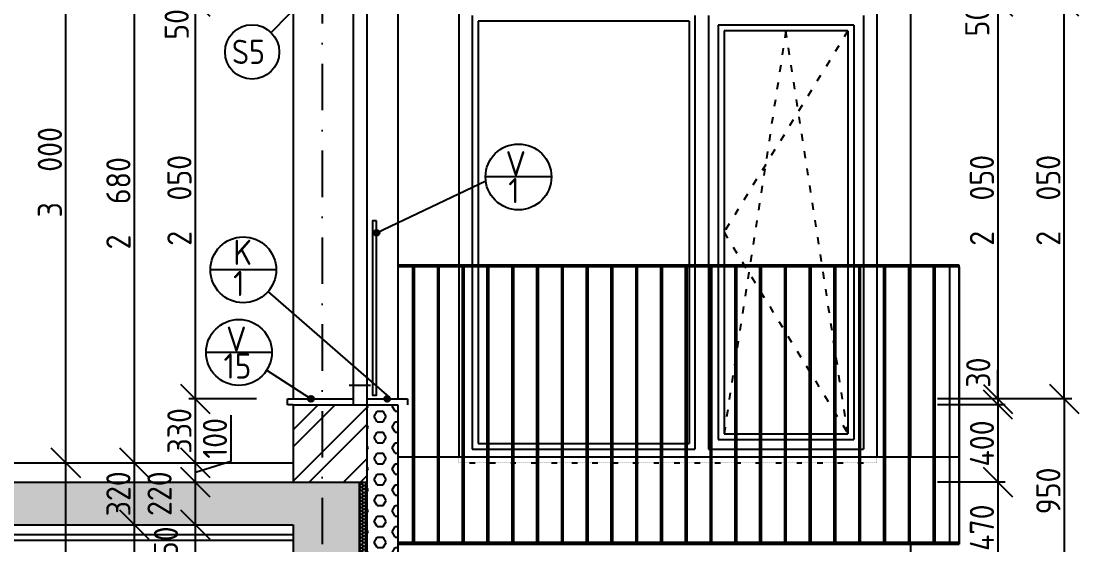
# Model space of a CAD drawing. Extents: x 3792242 to 5145247, y -1546315 to -1031918.
# Drawn here: x 3901260 to 3906723, y -1499184 to -1496480 of the extents above; entities that cross this region are included whole.
import ezdxf

# ---------------------------------------------------------------- set-up
doc = ezdxf.new("R2010")
doc.units = 0
doc.header["$MEASUREMENT"] = 0
for name, pattern in [('ACAD_ISO03W100', [30, 12, -18]), ('ACAD_ISO07W100', [3.5, 0.5, -3]), ('BODKOCIARKOVANA_3', [5.6, 3, -1.3, 0, -1.3])]:
    doc.linetypes.add(name, pattern=pattern)
doc.layers.get('0').update_dxf_attribs({"linetype": 'CONTINUOUS'})
doc.layers.get('Defpoints').update_dxf_attribs({"color": 61, "linetype": 'CONTINUOUS'})
for name, color, linetype in [('KÓTY', 4, 'CONTINUOUS'), ('MÚRY', 1, 'CONTINUOUS'), ('OKNÁ', 143, 'CONTINUOUS'), ('osi', 253, 'CONTINUOUS'), ('POZEMOK', 7, 'CONTINUOUS'), ('TENKÁ', 7, 'CONTINUOUS'), ('ŠRAFY', 82, 'CONTINUOUS'), ('šrafy-múry', 8, 'CONTINUOUS')]:
    doc.layers.add(name, color=color, linetype=linetype)
doc.styles.add('STYLE1', font='isocp.shx')
doc.dimstyles.new('STANDARD-50', dxfattribs={"dimtxt": 125, "dimasz": 150, "dimexe": 10, "dimexo": 200, "dimgap": 20, "dimtad": 1, "dimdsep": 46, "dimlunit": 6, "dimtxsty": 'STYLE1', "dimblk1": 'OBLIQUE', "dimblk2": 'OBLIQUE', "dimsah": 1, "dimcen": 2.5, "dimse1": 1, "dimse2": 1, "dimadec": 0, "dimazin": 0, "dimtfac": 1, "dimtmove": 1, "dimatfit": 3, "dimldrblk": 'OBLIQUE', "dimfxl": 1, "dimtolj": 1, "dimtzin": 0, "dimarcsym": 0})

# ---------------------------------------------------------------- blocks, each defined once
blk = doc.blocks.new('_OBLIQUE')
at = {"color": 0, "linetype": 'ByBlock'}
blk.add_line((-0.5, -0.5), (0.5, 0.5), dxfattribs=at)
blk = doc.blocks.new('*D31813')
at = {"layer": 'Defpoints', "color": 0}
for p in [(3902160, -1499080.3), (3902665, -1499080.3), (3902665, -1499330.3)]:
    blk.add_point(p, dxfattribs=at)
at = {"layer": 'KÓTY', "color": 0, "lineweight": -2, "ltscale": 0.25}
blk.add_line((3902160, -1499330.3), (3902160, -1499080.3), dxfattribs=at)
at = {"layer": 'KÓTY', "color": 0, "linetype": 'ByBlock', "lineweight": -2, "xscale": 150, "yscale": 150, "zscale": 150}
for p, rotation in [((3902160, -1499080.3), 90), ((3902160, -1499330.3), 270)]:
    blk.add_blockref('_OBLIQUE', p, dxfattribs=dict(at, rotation=rotation))
at = {"layer": 'KÓTY', "color": 0, "insert": (3902008, -1499206.5), "char_height": 125, "attachment_point": 5, "rotation": 90, "style": 'STYLE1'}
blk.add_mtext('\\A1;250', dxfattribs=at)
blk = doc.blocks.new('*D31814')
at = {"layer": 'Defpoints', "color": 0}
for p in [(3902160, -1498860.3), (3902665, -1498860.3), (3902665, -1499080.3)]:
    blk.add_point(p, dxfattribs=at)
at = {"layer": 'KÓTY', "color": 0, "lineweight": -2, "ltscale": 0.25}
blk.add_line((3902160, -1499080.3), (3902160, -1498860.3), dxfattribs=at)
at = {"layer": 'KÓTY', "color": 0, "linetype": 'ByBlock', "lineweight": -2, "xscale": 150, "yscale": 150, "zscale": 150}
for p, rotation in [((3902160, -1498860.3), 90), ((3902160, -1499080.3), 270)]:
    blk.add_blockref('_OBLIQUE', p, dxfattribs=dict(at, rotation=rotation))
at = {"layer": 'KÓTY', "color": 0, "insert": (3901975, -1498919.5), "char_height": 125, "attachment_point": 5, "rotation": 90, "style": 'STYLE1'}
blk.add_mtext('\\A1;220', dxfattribs=at)
blk = doc.blocks.new('*D31815')
at = {"layer": 'Defpoints', "color": 0}
for p in [(3902160, -1498760.3), (3902665, -1498760.3), (3902665, -1498860.3)]:
    blk.add_point(p, dxfattribs=at)
at = {"layer": 'KÓTY', "color": 0, "lineweight": -2, "ltscale": 0.25}
for p, q in [((3902343.5, -1498513.9), (3902343.5, -1498754)), ((3902343.5, -1498754), (3902160, -1498810.3)), ((3902160, -1498860.3), (3902160, -1498760.3))]:
    blk.add_line(p, q, dxfattribs=at)
at = {"layer": 'KÓTY', "color": 0, "linetype": 'ByBlock', "lineweight": -2, "xscale": 150, "yscale": 150, "zscale": 150}
for p, rotation in [((3902160, -1498760.3), 90), ((3902160, -1498860.3), 270)]:
    blk.add_blockref('_OBLIQUE', p, dxfattribs=dict(at, rotation=rotation))
at = {"layer": 'KÓTY', "color": 0, "insert": (3902261, -1498634), "char_height": 125, "attachment_point": 5, "rotation": 90, "style": 'STYLE1'}
blk.add_mtext('\\A1;100', dxfattribs=at)
blk = doc.blocks.new('*D31816')
at = {"layer": 'Defpoints', "color": 0}
for p in [(3902160, -1498430.3), (3902665, -1498430.3), (3902665, -1498760.3)]:
    blk.add_point(p, dxfattribs=at)
at = {"layer": 'KÓTY', "color": 0, "lineweight": -2, "ltscale": 0.25}
blk.add_line((3902160, -1498760.3), (3902160, -1498430.3), dxfattribs=at)
at = {"layer": 'KÓTY', "color": 0, "linetype": 'ByBlock', "lineweight": -2, "xscale": 150, "yscale": 150, "zscale": 150}
for p, rotation in [((3902160, -1498430.3), 90), ((3902160, -1498760.3), 270)]:
    blk.add_blockref('_OBLIQUE', p, dxfattribs=dict(at, rotation=rotation))
at = {"layer": 'KÓTY', "color": 0, "insert": (3902077.5, -1498595.3), "char_height": 125, "attachment_point": 5, "rotation": 90, "style": 'STYLE1'}
blk.add_mtext('\\A1;330', dxfattribs=at)
blk = doc.blocks.new('*D31817')
at = {"layer": 'Defpoints', "color": 0}
for p in [(3902160, -1496380.3), (3902665, -1496380.3), (3902665, -1498430.3)]:
    blk.add_point(p, dxfattribs=at)
at = {"layer": 'KÓTY', "color": 0, "lineweight": -2, "ltscale": 0.25}
blk.add_line((3902160, -1498430.3), (3902160, -1496380.3), dxfattribs=at)
at = {"layer": 'KÓTY', "color": 0, "linetype": 'ByBlock', "lineweight": -2, "xscale": 150, "yscale": 150, "zscale": 150}
for p, rotation in [((3902160, -1496380.3), 90), ((3902160, -1498430.3), 270)]:
    blk.add_blockref('_OBLIQUE', p, dxfattribs=dict(at, rotation=rotation))
at = {"layer": 'KÓTY', "color": 0, "insert": (3902077.5, -1497405.3), "char_height": 125, "attachment_point": 5, "rotation": 90, "style": 'STYLE1'}
blk.add_mtext('\\A1;2ﾠ050', dxfattribs=at)
blk = doc.blocks.new('*D31818')
at = {"layer": 'Defpoints', "color": 0}
for p in [(3902160, -1496330.3), (3902665, -1496330.3), (3902665, -1496380.3)]:
    blk.add_point(p, dxfattribs=at)
at = {"layer": 'KÓTY', "color": 0, "lineweight": -2, "ltscale": 0.25}
blk.add_line((3902160, -1496380.3), (3902160, -1496330.3), dxfattribs=at)
at = {"layer": 'KÓTY', "color": 0, "linetype": 'ByBlock', "lineweight": -2, "xscale": 150, "yscale": 150, "zscale": 150}
for p, rotation in [((3902160, -1496330.3), 90), ((3902160, -1496380.3), 270)]:
    blk.add_blockref('_OBLIQUE', p, dxfattribs=dict(at, rotation=rotation))
at = {"layer": 'KÓTY', "color": 0, "insert": (3902063.5, -1496497), "char_height": 125, "attachment_point": 5, "rotation": 90, "style": 'STYLE1'}
blk.add_mtext('\\A1;50', dxfattribs=at)
blk = doc.blocks.new('*D31835')
at = {"layer": 'Defpoints', "color": 0}
for p in [(3901491, -1498760.3), (3901491, -1498760.3), (3901491, -1501760.3)]:
    blk.add_point(p, dxfattribs=at)
at = {"layer": 'KÓTY', "color": 0, "lineweight": -2, "ltscale": 0.25}
blk.add_line((3901491, -1501760.3), (3901491, -1498760.3), dxfattribs=at)
at = {"layer": 'KÓTY', "color": 0, "linetype": 'ByBlock', "lineweight": -2, "xscale": 150, "yscale": 150, "zscale": 150}
for p, rotation in [((3901491, -1498760.3), 90), ((3901491, -1501760.3), 270)]:
    blk.add_blockref('_OBLIQUE', p, dxfattribs=dict(at, rotation=rotation))
at = {"layer": 'KÓTY', "color": 0, "insert": (3901408.5, -1500260.3), "char_height": 125, "attachment_point": 5, "rotation": 90, "style": 'STYLE1'}
blk.add_mtext('\\A1;3ﾠ000', dxfattribs=at)
blk = doc.blocks.new('*D31836')
at = {"layer": 'Defpoints', "color": 0}
for p in [(3901491, -1495760.3), (3901491, -1495760.3), (3901491, -1498760.3)]:
    blk.add_point(p, dxfattribs=at)
at = {"layer": 'KÓTY', "color": 0, "lineweight": -2, "ltscale": 0.25}
blk.add_line((3901491, -1498760.3), (3901491, -1495760.3), dxfattribs=at)
at = {"layer": 'KÓTY', "color": 0, "linetype": 'ByBlock', "lineweight": -2, "xscale": 150, "yscale": 150, "zscale": 150}
for p, rotation in [((3901491, -1495760.3), 90), ((3901491, -1498760.3), 270)]:
    blk.add_blockref('_OBLIQUE', p, dxfattribs=dict(at, rotation=rotation))
at = {"layer": 'KÓTY', "color": 0, "insert": (3901408.5, -1497260.3), "char_height": 125, "attachment_point": 5, "rotation": 90, "style": 'STYLE1'}
blk.add_mtext('\\A1;3ﾠ000', dxfattribs=at)
blk = doc.blocks.new('*D31840')
at = {"layer": 'Defpoints', "color": 0}
for p in [(3901845, -1499080.3), (3901845, -1499080.3), (3901845, -1501760.3)]:
    blk.add_point(p, dxfattribs=at)
at = {"layer": 'KÓTY', "color": 0, "lineweight": -2, "ltscale": 0.25}
blk.add_line((3901845, -1501760.3), (3901845, -1499080.3), dxfattribs=at)
at = {"layer": 'KÓTY', "color": 0, "linetype": 'ByBlock', "lineweight": -2, "xscale": 150, "yscale": 150, "zscale": 150}
for p, rotation in [((3901845, -1499080.3), 90), ((3901845, -1501760.3), 270)]:
    blk.add_blockref('_OBLIQUE', p, dxfattribs=dict(at, rotation=rotation))
at = {"layer": 'KÓTY', "color": 0, "insert": (3901762.5, -1500420.3), "char_height": 125, "attachment_point": 5, "rotation": 90, "style": 'STYLE1'}
blk.add_mtext('\\A1;2ﾠ680', dxfattribs=at)
blk = doc.blocks.new('*D31841')
at = {"layer": 'Defpoints', "color": 0}
for p in [(3901845, -1498760.3), (3901845, -1498760.3), (3901845, -1499080.3)]:
    blk.add_point(p, dxfattribs=at)
at = {"layer": 'KÓTY', "color": 0, "lineweight": -2, "ltscale": 0.25}
blk.add_line((3901845, -1499080.3), (3901845, -1498760.3), dxfattribs=at)
at = {"layer": 'KÓTY', "color": 0, "linetype": 'ByBlock', "lineweight": -2, "xscale": 150, "yscale": 150, "zscale": 150}
for p, rotation in [((3901845, -1498760.3), 90), ((3901845, -1499080.3), 270)]:
    blk.add_blockref('_OBLIQUE', p, dxfattribs=dict(at, rotation=rotation))
at = {"layer": 'KÓTY', "color": 0, "insert": (3901762.5, -1498920.3), "char_height": 125, "attachment_point": 5, "rotation": 90, "style": 'STYLE1'}
blk.add_mtext('\\A1;320', dxfattribs=at)
blk = doc.blocks.new('*D31842')
at = {"layer": 'Defpoints', "color": 0}
for p in [(3901845, -1496080.3), (3901845, -1496080.3), (3901845, -1498760.3)]:
    blk.add_point(p, dxfattribs=at)
at = {"layer": 'KÓTY', "color": 0, "lineweight": -2, "ltscale": 0.25}
blk.add_line((3901845, -1498760.3), (3901845, -1496080.3), dxfattribs=at)
at = {"layer": 'KÓTY', "color": 0, "linetype": 'ByBlock', "lineweight": -2, "xscale": 150, "yscale": 150, "zscale": 150}
for p, rotation in [((3901845, -1496080.3), 90), ((3901845, -1498760.3), 270)]:
    blk.add_blockref('_OBLIQUE', p, dxfattribs=dict(at, rotation=rotation))
at = {"layer": 'KÓTY', "color": 0, "insert": (3901762.5, -1497420.3), "char_height": 125, "attachment_point": 5, "rotation": 90, "style": 'STYLE1'}
blk.add_mtext('\\A1;2ﾠ680', dxfattribs=at)
blk = doc.blocks.new('*D49399')
at = {"layer": 'Defpoints', "color": 0}
for p in [(3904753, -1496330.3), (3904793, -1496380.3), (3906304.5, -1496380.3)]:
    blk.add_point(p, dxfattribs=at)
at = {"layer": 'KÓTY', "color": 0, "lineweight": -2, "ltscale": 0.25}
blk.add_line((3906304.5, -1496330.3), (3906304.5, -1496380.3), dxfattribs=at)
at = {"layer": 'KÓTY', "color": 0, "linetype": 'ByBlock', "lineweight": -2, "xscale": 150, "yscale": 150, "zscale": 150}
for p, rotation in [((3906304.5, -1496330.3), 90), ((3906304.5, -1496380.3), 270)]:
    blk.add_blockref('_OBLIQUE', p, dxfattribs=dict(at, rotation=rotation))
at = {"layer": 'KÓTY', "color": 0, "insert": (3906198, -1496480), "char_height": 125, "attachment_point": 5, "rotation": 90, "style": 'STYLE1'}
blk.add_mtext('\\A1;50', dxfattribs=at)
blk = doc.blocks.new('*D49400')
at = {"layer": 'Defpoints', "color": 0}
for p in [(3904793, -1496380.3), (3904723, -1498430.3), (3906304.5, -1498430.3)]:
    blk.add_point(p, dxfattribs=at)
at = {"layer": 'KÓTY', "color": 0, "lineweight": -2, "ltscale": 0.25}
blk.add_line((3906304.5, -1496380.3), (3906304.5, -1498430.3), dxfattribs=at)
at = {"layer": 'KÓTY', "color": 0, "linetype": 'ByBlock', "lineweight": -2, "xscale": 150, "yscale": 150, "zscale": 150}
for p, rotation in [((3906304.5, -1496380.3), 90), ((3906304.5, -1498430.3), 270)]:
    blk.add_blockref('_OBLIQUE', p, dxfattribs=dict(at, rotation=rotation))
at = {"layer": 'KÓTY', "color": 0, "insert": (3906222, -1497405.3), "char_height": 125, "attachment_point": 5, "rotation": 90, "style": 'STYLE1'}
blk.add_mtext('\\A1;2ﾠ050', dxfattribs=at)
blk = doc.blocks.new('*D49401')
at = {"layer": 'Defpoints', "color": 0}
for p in [(3903205, -1498430.3), (3903205, -1499380.3), (3906647.5, -1499380.3)]:
    blk.add_point(p, dxfattribs=at)
at = {"layer": 'KÓTY', "color": 0, "lineweight": -2, "ltscale": 0.25}
blk.add_line((3906647.5, -1498430.3), (3906647.5, -1499380.3), dxfattribs=at)
at = {"layer": 'KÓTY', "color": 0, "linetype": 'ByBlock', "lineweight": -2, "xscale": 150, "yscale": 150, "zscale": 150}
for p, rotation in [((3906647.5, -1498430.3), 90), ((3906647.5, -1499380.3), 270)]:
    blk.add_blockref('_OBLIQUE', p, dxfattribs=dict(at, rotation=rotation))
at = {"layer": 'KÓTY', "color": 0, "insert": (3906565, -1498905.3), "char_height": 125, "attachment_point": 5, "rotation": 90, "style": 'STYLE1'}
blk.add_mtext('\\A1;950', dxfattribs=at)
blk = doc.blocks.new('*D49402')
at = {"layer": 'Defpoints', "color": 0}
for p in [(3903205, -1498430.3), (3903205, -1499380.3), (3906647.5, -1499380.3)]:
    blk.add_point(p, dxfattribs=at)
at = {"layer": 'KÓTY', "color": 0, "lineweight": -2, "ltscale": 0.25}
blk.add_line((3906647.5, -1498430.3), (3906647.5, -1499380.3), dxfattribs=at)
at = {"layer": 'KÓTY', "color": 0, "linetype": 'ByBlock', "lineweight": -2, "xscale": 150, "yscale": 150, "zscale": 150}
for p, rotation in [((3906647.5, -1498430.3), 90), ((3906647.5, -1499380.3), 270)]:
    blk.add_blockref('_OBLIQUE', p, dxfattribs=dict(at, rotation=rotation))
at = {"layer": 'KÓTY', "color": 0, "insert": (3906565, -1498905.3), "char_height": 125, "attachment_point": 5, "rotation": 90, "style": 'STYLE1'}
blk.add_mtext('\\A1;950', dxfattribs=at)
blk = doc.blocks.new('*D49403')
at = {"layer": 'Defpoints', "color": 0}
for p in [(3903205, -1496380.3), (3906647.5, -1496380.3), (3903205, -1498430.3)]:
    blk.add_point(p, dxfattribs=at)
at = {"layer": 'KÓTY', "color": 0, "lineweight": -2, "ltscale": 0.25}
blk.add_line((3906647.5, -1498430.3), (3906647.5, -1496380.3), dxfattribs=at)
at = {"layer": 'KÓTY', "color": 0, "linetype": 'ByBlock', "lineweight": -2, "xscale": 150, "yscale": 150, "zscale": 150}
for p, rotation in [((3906647.5, -1496380.3), 90), ((3906647.5, -1498430.3), 270)]:
    blk.add_blockref('_OBLIQUE', p, dxfattribs=dict(at, rotation=rotation))
at = {"layer": 'KÓTY', "color": 0, "insert": (3906565, -1497405.3), "char_height": 125, "attachment_point": 5, "rotation": 90, "style": 'STYLE1'}
blk.add_mtext('\\A1;2ﾠ050', dxfattribs=at)
blk = doc.blocks.new('*D49404')
at = {"layer": 'Defpoints', "color": 0}
for p in [(3902975, -1498430.3), (3902975, -1498460.3), (3906304.5, -1498460.3)]:
    blk.add_point(p, dxfattribs=at)
at = {"layer": 'KÓTY', "color": 0, "lineweight": -2, "ltscale": 0.25}
for p, q in [((3906304.5, -1498430.3), (3906304.5, -1498280.3)), ((3906304.5, -1498430.3), (3906304.5, -1498460.3)), ((3906304.5, -1498460.3), (3906304.5, -1498610.3))]:
    blk.add_line(p, q, dxfattribs=at)
at = {"layer": 'KÓTY', "color": 0, "linetype": 'ByBlock', "lineweight": -2, "xscale": 150, "yscale": 150, "zscale": 150}
for p, rotation in [((3906304.5, -1498430.3), 270), ((3906304.5, -1498460.3), 90)]:
    blk.add_blockref('_OBLIQUE', p, dxfattribs=dict(at, rotation=rotation))
at = {"layer": 'KÓTY', "color": 0, "insert": (3906203, -1498294.5), "char_height": 125, "attachment_point": 5, "rotation": 90, "style": 'STYLE1'}
blk.add_mtext('\\A1;30', dxfattribs=at)
blk = doc.blocks.new('*D49405')
at = {"layer": 'Defpoints', "color": 0}
for p in [(3902975, -1498460.3), (3903045, -1498860.3), (3906304.5, -1498860.3)]:
    blk.add_point(p, dxfattribs=at)
at = {"layer": 'KÓTY', "color": 0, "lineweight": -2, "ltscale": 0.25}
blk.add_line((3906304.5, -1498460.3), (3906304.5, -1498860.3), dxfattribs=at)
at = {"layer": 'KÓTY', "color": 0, "linetype": 'ByBlock', "lineweight": -2, "xscale": 150, "yscale": 150, "zscale": 150}
for p, rotation in [((3906304.5, -1498460.3), 90), ((3906304.5, -1498860.3), 270)]:
    blk.add_blockref('_OBLIQUE', p, dxfattribs=dict(at, rotation=rotation))
at = {"layer": 'KÓTY', "color": 0, "insert": (3906222, -1498660.3), "char_height": 125, "attachment_point": 5, "rotation": 90, "style": 'STYLE1'}
blk.add_mtext('\\A1;400', dxfattribs=at)
blk = doc.blocks.new('*D49406')
at = {"layer": 'Defpoints', "color": 0}
for p in [(3903045, -1498860.3), (3903045, -1499330.3), (3906304.5, -1499330.3)]:
    blk.add_point(p, dxfattribs=at)
at = {"layer": 'KÓTY', "color": 0, "lineweight": -2, "ltscale": 0.25}
blk.add_line((3906304.5, -1498860.3), (3906304.5, -1499330.3), dxfattribs=at)
at = {"layer": 'KÓTY', "color": 0, "linetype": 'ByBlock', "lineweight": -2, "xscale": 150, "yscale": 150, "zscale": 150}
for p, rotation in [((3906304.5, -1498860.3), 90), ((3906304.5, -1499330.3), 270)]:
    blk.add_blockref('_OBLIQUE', p, dxfattribs=dict(at, rotation=rotation))
at = {"layer": 'KÓTY', "color": 0, "insert": (3906222, -1499095.3), "char_height": 125, "attachment_point": 5, "rotation": 90, "style": 'STYLE1'}
blk.add_mtext('\\A1;470', dxfattribs=at)

msp = doc.modelspace()

# ---------------------------------------------------------------- hatches: boundary and pattern name
at = {"layer": 'TENKÁ'}
h = msp.add_hatch(color=256, dxfattribs=at)
h.dxf.hatch_style = 1
h.paths.add_polyline_path([(3903095, -1497557.77, 2.41421356), (3903110, -1497572.77, 0.41421356)])
h = msp.add_hatch(color=256, dxfattribs=at)
h.dxf.hatch_style = 1
h.paths.add_polyline_path([(3902757, -1498415.27, -2.41421356), (3902742, -1498430.27, -0.41421356)])
h = msp.add_hatch(color=256, dxfattribs=at)
h.dxf.hatch_style = 1
h.paths.add_polyline_path([(3903150, -1498415.27, -2.41421356), (3903135, -1498430.27, -0.41421356)])
at = {"layer": 'ŠRAFY'}
h = msp.add_hatch(dxfattribs=at)
h.set_pattern_fill('ANSI32', color=256, scale=500)
h.set_pattern_definition([(45, (-32461.5, -394519.38), (-132.5825215, 132.5825215), []), (45, (-32373.11, -394519.38), (-132.5825215, 132.5825215), [])])
h.paths.add_polyline_path([(3902665, -1498860.27), (3902665, -1498760.27), (3902665, -1498460.27), (3902975, -1498460.27), (3903045, -1498460.27), (3903045, -1498860.27), (3902965, -1498860.27)])
h = msp.add_hatch(dxfattribs=at)
h.set_pattern_fill('HEX', color=256, scale=250, angle=180)
h.set_pattern_definition([(0, (-536151.5, 33883.5), (0, 54.12658774), [31.25, -62.5]), (120, (-536151.5, 33883.5), (-46.875, -27.06329387), [31.25, -62.5]), (60, (-536120.25, 33883.5), (-46.875, 27.06329387), [31.25, -62.5])])
h.paths.add_polyline_path([(3903045, -1498860.27), (3903045, -1498460.27), (3903205, -1498460.27), (3903205, -1499380.27), (3903045, -1499380.27), (3903045, -1499330.27)])
h = msp.add_hatch(dxfattribs=at)
h.set_pattern_fill('HONEY', color=256, scale=80, angle=180)
h.set_pattern_definition([(0, (-536028, 1000), (15, 8.660254038), [10, -20]), (120, (-536028, 1000), (-15, 8.660254038), [10, -20]), (60, (-536028, 1000), (4e-15, 17.320508076), [-20, 10])])
h.paths.add_polyline_path([(3903045, -1498860.27), (3903045, -1499330.27), (3903005, -1499330.27), (3903005, -1498860.27)])
at = {"layer": 'šrafy-múry'}
h = msp.add_hatch(dxfattribs=at)
h.set_pattern_fill('ANSI36', color=253, scale=800, angle=180)
h.set_pattern_definition([(45, (-28638, 39883.5), (53.0330086, 194.4543648), [250, -50, 0, -50])])
h.paths.add_polyline_path([(3887875, -1498910.27), (3887855, -1498910.27), (3887855, -1499080.27), (3889205, -1499080.27), (3889365, -1499080.27), (3889445, -1499080.27), (3889445, -1499330.27), (3889745, -1499330.27), (3889745, -1499080.27), (3894980, -1499080.27), (3895120, -1499080.27), (3897670, -1499080.27), (3897785, -1499080.27), (3902665, -1499080.27), (3902665, -1499330.27), (3903005, -1499330.27), (3903005, -1498860.27), (3902665, -1498860.27), (3897785, -1498860.27), (3897670, -1498860.27), (3895120, -1498860.27), (3894980, -1498860.27), (3889445, -1498860.27), (3889445, -1498910.27), (3889435, -1498910.27), (3889365, -1498910.27), (3887925, -1498910.27)])

# ---------------------------------------------------------------- linework, layer by layer
at = {"layer": 'KÓTY', "ltscale": 0.25}
for p, q in [((3902475.403, -1498430.27), (3902125.403, -1498430.27)), ((3906342.5, -1498430.27), (3905992.5, -1498430.27)), ((3906342.5, -1498460.27), (3905992.5, -1498460.27)), ((3906685.5, -1498430.27), (3906335.5, -1498430.27)), ((3906342.5, -1498860.27), (3905992.5, -1498860.27))]:
    msp.add_line(p, q, dxfattribs=at)
at = {"layer": 'MÚRY'}
for p, q in [((3902665, -1498460.27), (3903205, -1498460.27)), ((3902665, -1498460.27), (3902665, -1498760.27)), ((3903205, -1498460.27), (3903205, -1499380.27)), ((3897785, -1498760.27), (3902665, -1498760.27)), ((3897785, -1499080.27), (3902665, -1499080.27)), ((3902665, -1499080.27), (3902665, -1499380.27))]:
    msp.add_line(p, q, dxfattribs=at)
at = {"layer": 'OKNÁ', "ltscale": 0.25}
for p, q in [((3902726.5, -1496358.946), (3902550.826, -1496538.796)), ((3902975, -1496380.27), (3902975, -1498460.27)), ((3903045, -1496380.27), (3903045, -1498460.27)), ((3902955, -1498360.27), (3903065, -1498360.27))]:
    msp.add_line(p, q, dxfattribs=at)
at = {"layer": 'OKNÁ'}
for p, q in [((3904710, -1496480.27), (3903620, -1496480.27)), ((3903620, -1496480.27), (3903620, -1498660.27)), ((3904710, -1496480.27), (3904710, -1498660.27)), ((3905530, -1496530.27), (3904890, -1496530.27)), ((3904890, -1496530.27), (3904890, -1498610.27)), ((3905530, -1496530.27), (3905530, -1498610.27)), ((3904890, -1498610.27), (3905530, -1498610.27)), ((3903620, -1498660.27), (3904710, -1498660.27))]:
    msp.add_line(p, q, dxfattribs=at)
at = {"layer": 'OKNÁ', "linetype": 'ACAD_ISO03W100', "ltscale": 3}
for p, q in [((3905530, -1496530.27), (3904890, -1497570.27)), ((3905210, -1496530.27), (3904890, -1498610.27)), ((3905530, -1498610.27), (3905210, -1496530.27)), ((3904890, -1497570.27), (3905530, -1498610.27))]:
    msp.add_line(p, q, dxfattribs=at)
at = {"layer": 'OKNÁ', "ltscale": 0.25}
msp.add_lwpolyline([(3903095, -1497510.27), (3903075, -1497510.27), (3903075, -1498410.27), (3903095, -1498410.27)], close=True, dxfattribs=at)
msp.add_circle((3902453, -1496638.946), 140, dxfattribs=at)
at = {"layer": 'osi', "linetype": 'BODKOCIARKOVANA_3', "ltscale": 80}
msp.add_line((3902815, -1485946), (3902815, -1508356), dxfattribs=at)
at = {"layer": 'POZEMOK', "color": 8, "ltscale": 0.15}
for p, q in [((3906105, -1497740.27), (3903205, -1497740.27)), ((3906105, -1497748.27), (3903205, -1497748.27)), ((3903282, -1497748.27), (3903282, -1499180.27)), ((3903290, -1497748.27), (3903290, -1499180.27)), ((3903410, -1497748.27), (3903410, -1499180.27)), ((3903418, -1497748.27), (3903418, -1499180.27)), ((3903538, -1497748.27), (3903538, -1499180.27)), ((3903546, -1497748.27), (3903546, -1499180.27)), ((3903666, -1497748.27), (3903666, -1499180.27)), ((3903674, -1497748.27), (3903674, -1499180.27)), ((3903794, -1497748.27), (3903794, -1499180.27)), ((3903802, -1497748.27), (3903802, -1499180.27)), ((3903922, -1497748.27), (3903922, -1499180.27)), ((3903930, -1497748.27), (3903930, -1499180.27)), ((3904050, -1497748.27), (3904050, -1499180.27)), ((3904058, -1497748.27), (3904058, -1499180.27)), ((3904178, -1497748.27), (3904178, -1499180.27)), ((3904186, -1497748.27), (3904186, -1499180.27)), ((3904306, -1497748.27), (3904306, -1499180.27)), ((3904314, -1497748.27), (3904314, -1499180.27)), ((3904434, -1497748.27), (3904434, -1499180.27)), ((3904442, -1497748.27), (3904442, -1499180.27)), ((3904562, -1497748.27), (3904562, -1499180.27)), ((3904570, -1497748.27), (3904570, -1499180.27)), ((3904690, -1497748.27), (3904690, -1499180.27)), ((3904698, -1497748.27), (3904698, -1499180.27)), ((3904818, -1497748.27), (3904818, -1499180.27)), ((3904826, -1497748.27), (3904826, -1499180.27)), ((3904946, -1497748.27), (3904946, -1499180.27)), ((3904954, -1497748.27), (3904954, -1499180.27)), ((3905074, -1497748.27), (3905074, -1499180.27)), ((3905082, -1497748.27), (3905082, -1499180.27)), ((3905202, -1497748.27), (3905202, -1499180.27)), ((3905210, -1497748.27), (3905210, -1499180.27)), ((3905330, -1497748.27), (3905330, -1499180.27)), ((3905338, -1497748.27), (3905338, -1499180.27)), ((3905458, -1497748.27), (3905458, -1499180.27)), ((3905466, -1497748.27), (3905466, -1499180.27)), ((3905586, -1497748.27), (3905586, -1499180.27)), ((3905594, -1497748.27), (3905594, -1499180.27)), ((3905714, -1497748.27), (3905714, -1499180.27)), ((3905722, -1497748.27), (3905722, -1499180.27)), ((3905842, -1497748.27), (3905842, -1499180.27)), ((3905850, -1497748.27), (3905850, -1499180.27)), ((3905970, -1497748.27), (3905970, -1499180.27)), ((3905978, -1497748.27), (3905978, -1499180.27)), ((3906055, -1497748.27), (3906055, -1499180.27)), ((3906105, -1499180.27), (3906105, -1497740.27)), ((3906105, -1497748.27), (3906105, -1499180.27)), ((3906105, -1498730.27), (3903205, -1498730.27)), ((3903205, -1499170.27), (3906105, -1499170.27)), ((3903205, -1499180.27), (3906105, -1499180.27))]:
    msp.add_line(p, q, dxfattribs=at)
at = {"layer": 'TENKÁ'}
for p, q in [((3905855, -1498730.27), (3905855, -1496180.27)), ((3902665, -1496380.27), (3902665, -1498430.27)), ((3903205, -1496380.27), (3903205, -1498430.27)), ((3903520, -1496380.27), (3903520, -1498730.27)), ((3905680, -1496380.27), (3905680, -1498730.27)), ((3903590, -1496450.27), (3903590, -1498690.27)), ((3904740, -1496450.27), (3904740, -1498690.27)), ((3904810, -1496450.27), (3904810, -1498690.27)), ((3905560, -1496500.27), (3904860, -1496500.27)), ((3904860, -1496500.27), (3904860, -1498640.27)), ((3905560, -1496500.27), (3905560, -1498640.27)), ((3905610, -1496450.27), (3905610, -1498690.27)), ((3903095, -1497572.77), (3903659.398, -1497304.093)), ((3903162.519, -1498422.007), (3902535.614, -1497875.774)), ((3902757, -1498430.27), (3902527.867, -1498282.502)), ((3902635, -1498430.27), (3902975, -1498430.27)), ((3902635, -1498460.27), (3902635, -1498430.27)), ((3902665, -1498460.27), (3902635, -1498460.27)), ((3903045, -1498430.27), (3903255, -1498430.27)), ((3903045, -1498460.27), (3903045, -1499380.27)), ((3903255, -1498430.27), (3903255, -1498460.27)), ((3904860, -1498640.27), (3905560, -1498640.27)), ((3903590, -1498690.27), (3904740, -1498690.27)), ((3904810, -1498690.27), (3905610, -1498690.27)), ((3902665, -1498760.27), (3902665, -1498860.27)), ((3903045, -1498760.27), (3903045, -1505960.27)), ((3889445, -1498860.27), (3903045, -1498860.27)), ((3903005, -1498860.27), (3903005, -1499330.27)), ((3897785, -1499130.27), (3902665, -1499130.27)), ((3897785, -1499160.27), (3902665, -1499160.27)), ((3905855, -1501730.27), (3905855, -1499180.27))]:
    msp.add_line(p, q, dxfattribs=at)
at = {"layer": 'TENKÁ', "ltscale": 0.25}
for p, q in [((3903998.266, -1497284.5), (3903658.266, -1497284.5)), ((3902577.443, -1497764.096), (3902237.443, -1497764.096)), ((3902555, -1498190.367), (3902215, -1498190.367))]:
    msp.add_line(p, q, dxfattribs=at)
at = {"layer": 'TENKÁ', "linetype": 'ACAD_ISO07W100'}
for p, q in [((3903520, -1498730.27), (3903520, -1498760.27)), ((3905680, -1498730.27), (3905680, -1498760.27)), ((3903520, -1498760.27), (3905680, -1498760.27))]:
    msp.add_line(p, q, dxfattribs=at)
at = {"layer": 'TENKÁ', "ltscale": 0.25}
for centre in [(3903828.266, -1497284.5), (3902407.443, -1497764.096), (3902385, -1498190.367)]:
    msp.add_circle(centre, 170, dxfattribs=at)
at = {"layer": 'TENKÁ'}
for centre in [(3903095, -1497572.77), (3902757, -1498430.27), (3903150, -1498430.27)]:
    msp.add_circle(centre, 15, dxfattribs=at)

# ---------------------------------------------------------------- texts
at = {"layer": 'TENKÁ', "ltscale": 0.25, "style": 'STYLE1'}
msp.add_text('S5', height=125, dxfattribs=at).set_placement((3902348.696, -1496701.124))
at = {"layer": 'TENKÁ', "style": 'STYLE1'}
for s, p in [('V', (3903762.235, -1497281)), ('1', (3903775.735, -1497419.637)), ('K', (3902355.912, -1497738.596)), ('1', (3902354.912, -1497899.233)), ('V', (3902318.97, -1498186.867)), ('15', (3902305.47, -1498325.503))]:
    msp.add_text(s, height=130, dxfattribs=at).set_placement(p)

# ---------------------------------------------------------------- dimensions: what is measured, and where the dimension line sits
at = {"layer": 'KÓTY', "ltscale": 0.25}
for base, p1, p2, picture, middle in [((3901491, -1495760.27), (3901491, -1498760.27), (3901491, -1495760.27), '*D31836', (3901408.457, -1497260.27)), ((3901845, -1496080.27), (3901845, -1498760.27), (3901845, -1496080.27), '*D31842', (3901762.457, -1497420.27)), ((3902160, -1496380.27), (3902665, -1498430.27), (3902665, -1496380.27), '*D31817', (3902077.457, -1497405.27)), ((3906647.5, -1496380.27), (3903205, -1498430.27), (3903205, -1496380.27), '*D49403', (3906564.957, -1497405.27)), ((3906304.5, -1498430.27), (3904793, -1496380.27), (3904723, -1498430.27), '*D49400', (3906221.957, -1497405.27)), ((3902160, -1498430.27), (3902665, -1498760.27), (3902665, -1498430.27), '*D31816', (3902077.5, -1498595.27)), ((3906647.5, -1499380.27), (3903205, -1498430.27), (3903205, -1499380.27), '*D49401', (3906565, -1498905.27)), ((3906647.5, -1499380.27), (3903205, -1498430.27), (3903205, -1499380.27), '*D49402', (3906565, -1498905.27)), ((3906304.5, -1498860.27), (3902975, -1498460.27), (3903045, -1498860.27), '*D49405', (3906222, -1498660.27)), ((3901491, -1498760.27), (3901491, -1501760.27), (3901491, -1498760.27), '*D31835', (3901408.457, -1500260.27)), ((3901845, -1498760.27), (3901845, -1499080.27), (3901845, -1498760.27), '*D31841', (3901762.5, -1498920.27)), ((3902160, -1498860.27), (3902665, -1499080.27), (3902665, -1498860.27), '*D31814', (3901975, -1498919.52)), ((3906304.5, -1499330.27), (3903045, -1498860.27), (3903045, -1499330.27), '*D49406', (3906222, -1499095.27)), ((3901845, -1499080.27), (3901845, -1501760.27), (3901845, -1499080.27), '*D31840', (3901762.457, -1500420.27))]:
    dim = msp.add_linear_dim(base=base, p1=p1, p2=p2, angle=90, dimstyle='STANDARD-50', override={"dimtxsty": 'STYLE1', "dimldrblk": 'OBLIQUE'}, dxfattribs=at)
    dim.commit()
    dim.dimension.update_dxf_attribs({"geometry": picture, "text_midpoint": middle})
for base, p1, p2, picture, middle in [((3902160, -1496330.27), (3902665, -1496380.27), (3902665, -1496330.27), '*D31818', (3902146, -1496497)), ((3906304.5, -1496380.27), (3904753, -1496330.27), (3904793, -1496380.27), '*D49399', (3906280.5, -1496480)), ((3906304.5, -1498460.27), (3902975, -1498430.27), (3902975, -1498460.27), '*D49404', (3906285.5, -1498294.5)), ((3902160, -1498760.27), (3902665, -1498860.27), (3902665, -1498760.27), '*D31815', (3902343.5, -1498734)), ((3902160, -1499080.27), (3902665, -1499330.27), (3902665, -1499080.27), '*D31813', (3902090.5, -1499206.5))]:
    dim = msp.add_linear_dim(base=base, p1=p1, p2=p2, angle=90, dimstyle='STANDARD-50', override={"dimtxsty": 'STYLE1', "dimldrblk": 'OBLIQUE'}, dxfattribs=at)
    dim.commit()
    dim.dimension.update_dxf_attribs({"geometry": picture, "text_midpoint": middle, "dimtype": 160})

doc.saveas('drawing.dxf')
